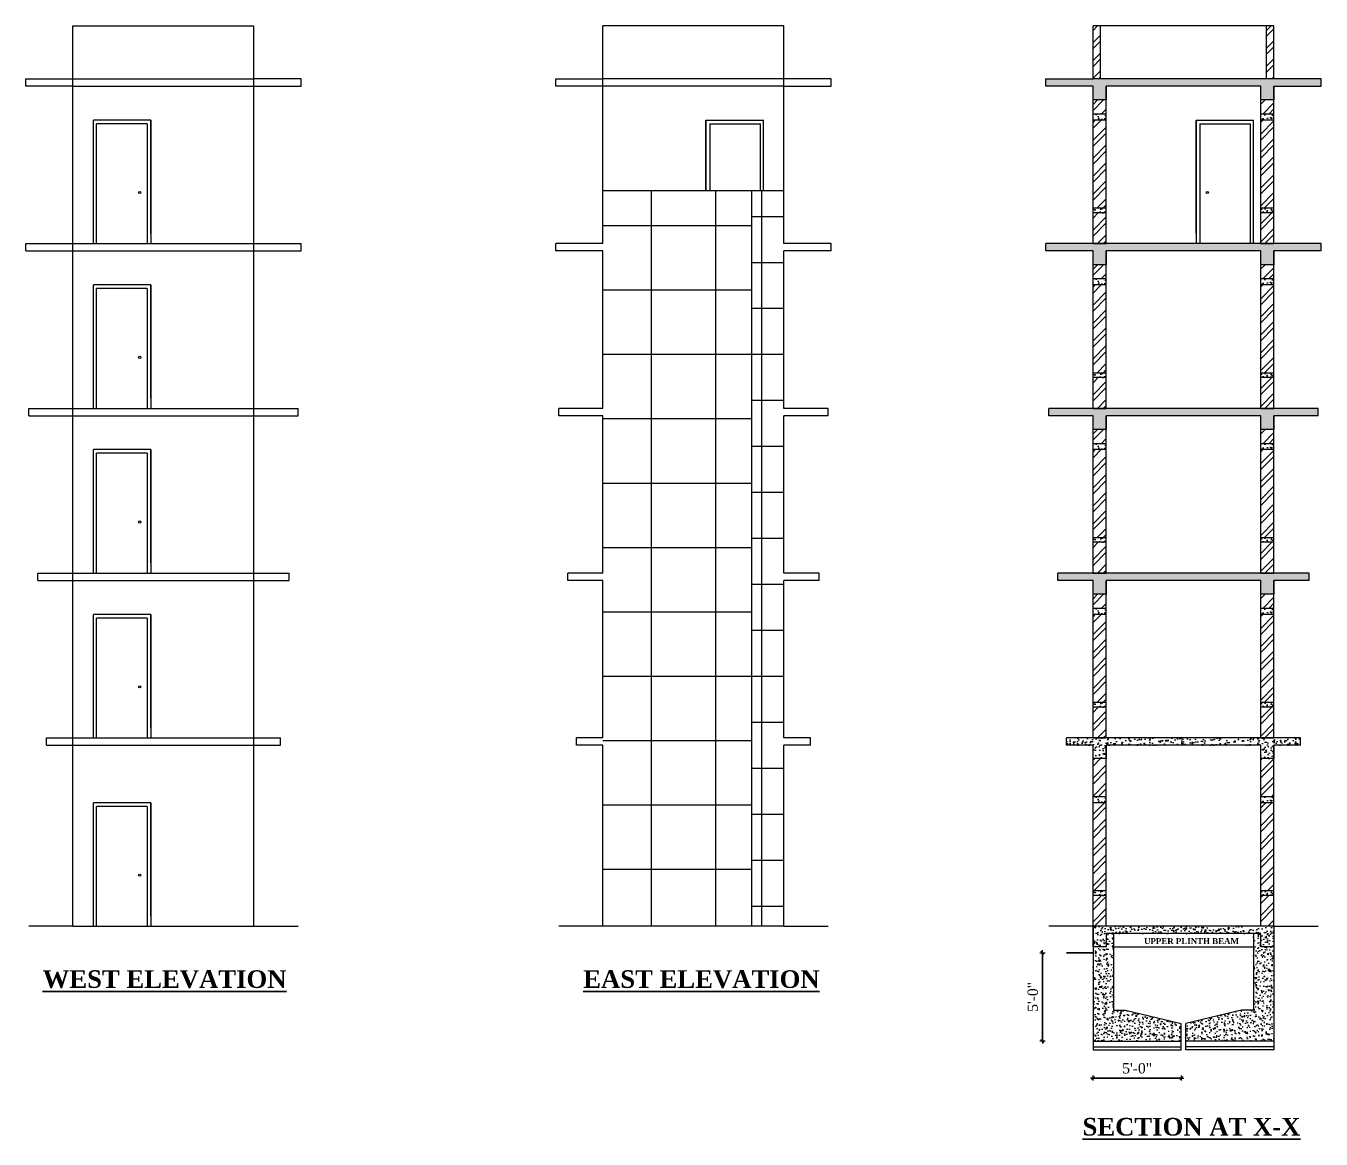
# Model space of a CAD drawing. Header units: inches. Extents: x 20273 to 41102, y -4696 to -1121.
# Drawn here: x 40222 to 41102, y -4690 to -3933 of the extents above; entities that cross this region are included whole.
import ezdxf

# ---------------------------------------------------------------- set-up
doc = ezdxf.new("R2010")
doc.units = ezdxf.units.IN
doc.header["$LTSCALE"] = 5
doc.header["$MEASUREMENT"] = 0
for name, color, linetype, lineweight in [('A-WALL', 7, 'Continuous', 9), ('Dimension', 7, 'Continuous', 18), ('dimention', 5, 'Continuous', 9), ('DOOR', 62, 'Continuous', 0)]:
    doc.layers.add(name, color=color, linetype=linetype, lineweight=lineweight)
doc.layers.add('dim line', color=7, linetype='Continuous', lineweight=15, true_color=0xfab2b2)
doc.layers.add('TEXT', color=6, linetype='Continuous')
doc.layers.add('WALL', color=7, linetype='Continuous')
doc.styles.add('ordinary', font='times.ttf')
doc.dimstyles.new('Copy of 96', dxfattribs={"dimtxt": 7, "dimasz": 4, "dimexe": 0.5, "dimexo": 0.5, "dimgap": 3, "dimtad": 1, "dimdec": 1, "dimzin": 11, "dimdsep": 46, "dimlunit": 4, "dimtxsty": 'ordinary', "dimblk": 'OBLIQUE', "dimcen": 0.09, "dimse1": 1, "dimse2": 1, "dimclrt": 6, "dimazin": 0, "dimtfac": 1, "dimtdec": 1, "dimtix": 1, "dimtmove": 2, "dimatfit": 3, "dimldrblk": 'leader', "dimfxl": 0.5, "dimfxlon": 1, "dimtolj": 1, "dimtzin": 0, "dimarcsym": 0})
pattern_1 = [(50, (6212.954, 0), (7.1726018, -0.62752135), [0.75, -8.25]), (355, (6212.954, 0), (-1.3875133, 7.5219213), [0.6, -6.6]), (100.451444, (6213.552, -0.052), (5.7850885, 6.8943999), [0.6374019, -7.0114211]), (46.1842, (6212.954, 2), (10.6724133, -1.6551928), [1.125, -12.375]), (96.635635, (6213.843, 1.862), (9.3466195, 9.741186), [0.9561034, -10.5171376]), (351.184164, (6212.954, 2), (9.3466195, 9.741186), [0.9, -9.9]), (21, (6213.954, 1.5), (5.9690705, -4.0261889), [0.75, -8.25]), (326, (6213.954, 1.5), (2.4331533, 7.2515005), [0.6, -6.6]), (71.451445, (6214.4515, 1.1645), (8.4022238, 3.2253115), [0.6374019, -7.0114211]), (37.5, (6212.954, 0), (0.12159855, 3.32893854), [0, -6.52, 0, -6.7, 0, -6.625]), (7.5, (6212.954, 0), (2.63069537, 3.94411712), [0, -3.82, 0, -6.37, 0, -2.525]), (327.5, (6210.724, 0), (5.33822436, -0.22554872), [0, -2.5, 0, -7.8, 0, -10.35]), (317.5, (6209.724, 0), (5.8318617, 1.0010498), [0, -3.25, 0, -5.18, 0, -7.35])]
pattern_2 = [(45, (6212.954, 0), (-6.098796, 6.098796), []), (45, (6217.02, 0), (-6.098796, 6.098796), [])]
pattern_3 = [(50, (6212.954, 128), (7.1726018, -0.62752135), [0.75, -8.25]), (355, (6212.954, 128), (-1.3875133, 7.5219213), [0.6, -6.6]), (100.451444, (6213.552, 127.948), (5.7850885, 6.8943999), [0.6374019, -7.0114211]), (46.1842, (6212.954, 130), (10.6724133, -1.6551928), [1.125, -12.375]), (96.635635, (6213.843, 129.862), (9.3466195, 9.741186), [0.9561034, -10.5171376]), (351.184164, (6212.954, 130), (9.3466195, 9.741186), [0.9, -9.9]), (21, (6213.954, 129.5), (5.9690705, -4.0261889), [0.75, -8.25]), (326, (6213.954, 129.5), (2.4331533, 7.2515005), [0.6, -6.6]), (71.451445, (6214.4515, 129.1645), (8.4022238, 3.2253115), [0.6374019, -7.0114211]), (37.5, (6212.954, 128), (0.12159855, 3.32893854), [0, -6.52, 0, -6.7, 0, -6.625]), (7.5, (6212.954, 128), (2.63069537, 3.94411712), [0, -3.82, 0, -6.37, 0, -2.525]), (327.5, (6210.724, 128), (5.33822436, -0.22554872), [0, -2.5, 0, -7.8, 0, -10.35]), (317.5, (6209.724, 128), (5.8318617, 1.0010498), [0, -3.25, 0, -5.18, 0, -7.35])]
pattern_4 = [(45, (6212.954, 112), (-6.098796, 6.098796), []), (45, (6217.02, 112), (-6.098796, 6.098796), [])]
pattern_5 = [(50, (6212.954, 240), (7.1726018, -0.62752135), [0.75, -8.25]), (355, (6212.954, 240), (-1.3875133, 7.5219213), [0.6, -6.6]), (100.451444, (6213.552, 239.948), (5.7850885, 6.8943999), [0.6374019, -7.0114211]), (46.1842, (6212.954, 242), (10.6724133, -1.6551928), [1.125, -12.375]), (96.635635, (6213.843, 241.862), (9.3466195, 9.741186), [0.9561034, -10.5171376]), (351.184164, (6212.954, 242), (9.3466195, 9.741186), [0.9, -9.9]), (21, (6213.954, 241.5), (5.9690705, -4.0261889), [0.75, -8.25]), (326, (6213.954, 241.5), (2.4331533, 7.2515005), [0.6, -6.6]), (71.451445, (6214.4515, 241.1645), (8.4022238, 3.2253115), [0.6374019, -7.0114211]), (37.5, (6212.954, 240), (0.12159855, 3.32893854), [0, -6.52, 0, -6.7, 0, -6.625]), (7.5, (6212.954, 240), (2.63069537, 3.94411712), [0, -3.82, 0, -6.37, 0, -2.525]), (327.5, (6210.724, 240), (5.33822436, -0.22554872), [0, -2.5, 0, -7.8, 0, -10.35]), (317.5, (6209.724, 240), (5.8318617, 1.0010498), [0, -3.25, 0, -5.18, 0, -7.35])]
pattern_6 = [(45, (6212.954, 224), (-6.098796, 6.098796), []), (45, (6217.02, 224), (-6.098796, 6.098796), [])]
pattern_7 = [(50, (6212.954, 352), (7.1726018, -0.62752135), [0.75, -8.25]), (355, (6212.954, 352), (-1.3875133, 7.5219213), [0.6, -6.6]), (100.451444, (6213.552, 351.948), (5.7850885, 6.8943999), [0.6374019, -7.0114211]), (46.1842, (6212.954, 354), (10.6724133, -1.6551928), [1.125, -12.375]), (96.635635, (6213.843, 353.862), (9.3466195, 9.741186), [0.9561034, -10.5171376]), (351.184164, (6212.954, 354), (9.3466195, 9.741186), [0.9, -9.9]), (21, (6213.954, 353.5), (5.9690705, -4.0261889), [0.75, -8.25]), (326, (6213.954, 353.5), (2.4331533, 7.2515005), [0.6, -6.6]), (71.451445, (6214.4515, 353.1645), (8.4022238, 3.2253115), [0.6374019, -7.0114211]), (37.5, (6212.954, 352), (0.12159855, 3.32893854), [0, -6.52, 0, -6.7, 0, -6.625]), (7.5, (6212.954, 352), (2.63069537, 3.94411712), [0, -3.82, 0, -6.37, 0, -2.525]), (327.5, (6210.724, 352), (5.33822436, -0.22554872), [0, -2.5, 0, -7.8, 0, -10.35]), (317.5, (6209.724, 352), (5.8318617, 1.0010498), [0, -3.25, 0, -5.18, 0, -7.35])]
pattern_8 = [(45, (6212.954, 336), (-6.098796, 6.098796), []), (45, (6217.02, 336), (-6.098796, 6.098796), [])]
pattern_9 = [(50, (6212.954, 464), (7.1726018, -0.62752135), [0.75, -8.25]), (355, (6212.954, 464), (-1.3875133, 7.5219213), [0.6, -6.6]), (100.451444, (6213.552, 463.948), (5.7850885, 6.8943999), [0.6374019, -7.0114211]), (46.1842, (6212.954, 466), (10.6724133, -1.6551928), [1.125, -12.375]), (96.635635, (6213.843, 465.862), (9.3466195, 9.741186), [0.9561034, -10.5171376]), (351.184164, (6212.954, 466), (9.3466195, 9.741186), [0.9, -9.9]), (21, (6213.954, 465.5), (5.9690705, -4.0261889), [0.75, -8.25]), (326, (6213.954, 465.5), (2.4331533, 7.2515005), [0.6, -6.6]), (71.451445, (6214.4515, 465.1645), (8.4022238, 3.2253115), [0.6374019, -7.0114211]), (37.5, (6212.954, 464), (0.12159855, 3.32893854), [0, -6.52, 0, -6.7, 0, -6.625]), (7.5, (6212.954, 464), (2.63069537, 3.94411712), [0, -3.82, 0, -6.37, 0, -2.525]), (327.5, (6210.724, 464), (5.33822436, -0.22554872), [0, -2.5, 0, -7.8, 0, -10.35]), (317.5, (6209.724, 464), (5.8318617, 1.0010498), [0, -3.25, 0, -5.18, 0, -7.35])]

# ---------------------------------------------------------------- blocks, each defined once
blk = doc.blocks.new('oblique')
at = {"color": 0, "lineweight": -2}
blk.add_line((0.25, 0.25), (-0.25, -0.25), dxfattribs=at)
at = {"layer": 'dim line', "lineweight": 9}
for p, q in [((-0.4375, 0), (0.4375, 0)), ((0, 0.4375), (0, -0.4375))]:
    blk.add_line(p, q, dxfattribs=at)
blk = doc.blocks.new('*D571')
at = {"layer": 'A-WALL', "color": 0, "lineweight": -2, "ltscale": 5, "transparency": 16777216}
blk.add_line((40947.27, -4648.16), (41007.27, -4648.16), dxfattribs=at)
at = {"layer": 'Defpoints', "color": 0, "ltscale": 5, "transparency": 16777216}
for p in [(40947.27, -4629.01), (41007.27, -4629.01), (41007.27, -4648.16)]:
    blk.add_point(p, dxfattribs=at)
at = {"layer": 'A-WALL', "color": 0, "lineweight": -2, "ltscale": 5, "transparency": 16777216, "xscale": 4, "yscale": 4, "zscale": 4, "rotation": 180}
blk.add_blockref('oblique', (40947.27, -4648.16), dxfattribs=at)
at = {"layer": 'A-WALL', "color": 0, "lineweight": -2, "ltscale": 5, "transparency": 16777216, "xscale": 4, "yscale": 4, "zscale": 4}
blk.add_blockref('oblique', (41007.27, -4648.16), dxfattribs=at)
at = {"layer": 'A-WALL', "color": 6, "ltscale": 5, "transparency": 16777216, "insert": (40977.27, -4641.6), "char_height": 7, "attachment_point": 5, "style": 'ordinary'}
blk.add_mtext('\\A1;5\'-0"', dxfattribs=at)
blk = doc.blocks.new('_OBLIQUE')
at = {"color": 0, "linetype": 'ByBlock'}
blk.add_line((-0.5, -0.5), (0.5, 0.5), dxfattribs=at)
blk = doc.blocks.new('leader')
at = {"layer": 'Dimension'}
for p, q in [((0, -4.33), (0, 4.33)), ((-4.42, 0), (4.42, 0))]:
    blk.add_line(p, q, dxfattribs=at)
blk = doc.blocks.new('*D572')
at = {"layer": 'A-WALL', "color": 0, "lineweight": -2, "ltscale": 5, "transparency": 16777216}
blk.add_line((40912.91, -4563.01), (40912.91, -4623.01), dxfattribs=at)
at = {"layer": 'Defpoints', "color": 0, "ltscale": 5, "transparency": 16777216}
for p in [(40938.27, -4563.01), (40912.91, -4623.01), (40947.27, -4623.01)]:
    blk.add_point(p, dxfattribs=at)
at = {"layer": 'A-WALL', "color": 0, "lineweight": -2, "ltscale": 5, "transparency": 16777216, "xscale": 4, "yscale": 4, "zscale": 4}
for p, rotation in [((40912.91, -4563.01), 90), ((40912.91, -4623.01), 270)]:
    blk.add_blockref('oblique', p, dxfattribs=dict(at, rotation=rotation))
at = {"layer": 'A-WALL', "color": 6, "ltscale": 5, "transparency": 16777216, "insert": (40906.35, -4593.01), "char_height": 7, "attachment_point": 5, "rotation": 90, "style": 'ordinary'}
blk.add_mtext('\\A1;5\'-0"', dxfattribs=at)

msp = doc.modelspace()

# ---------------------------------------------------------------- hatches: boundary and pattern name
at = {"layer": 'A-WALL', "ltscale": 40, "true_color": 0xf26722}
h = msp.add_hatch(dxfattribs=at)
h.set_pattern_fill('AR-CONC', color=30)
h.set_pattern_definition(pattern_1)
h.paths.add_polyline_path([(41102.26, -3969.01), (41070.26, -3969.01), (40947.27, -3969.01), (40915.27, -3969.01), (40915.27, -3974.01), (40947.27, -3974.01), (40947.27, -3983.32), (40956.27, -3983.32), (40956.27, -3974.32), (40956.27, -3974.01), (41061.26, -3974.01), (41061.26, -3983.32), (41070.26, -3983.32), (41070.26, -3974.32), (41070.26, -3974.01), (41102.26, -3974.01)])
h = msp.add_hatch(dxfattribs=at)
h.set_pattern_fill('AR-CONC', color=30)
h.set_pattern_definition(pattern_9)
h.paths.add_polyline_path([(40956.27, -3993.01), (40947.27, -3993.01), (40947.27, -3997.01), (40956.27, -3997.01)])
h = msp.add_hatch(dxfattribs=at)
h.set_pattern_fill('AR-CONC', color=30)
h.set_pattern_definition(pattern_9)
h.paths.add_polyline_path([(41070.26, -3993.01), (41061.26, -3993.01), (41061.26, -3997.01), (41070.26, -3997.01)])
at = {"layer": 'A-WALL', "ltscale": 5}
h = msp.add_hatch(dxfattribs=at)
h.set_pattern_fill('ANSI37', color=256, scale=350, angle=45)
h.set_pattern_definition([(90, (6784.727, 0), (-43.75, 0), []), (180, (6784.727, 0), (-4e-15, -43.75), [])])
h.paths.add_polyline_path([(40715.43, -4045.01), (40614.3, -4045.01), (40614.3, -4545.01), (40715.43, -4545.01)])
h = msp.add_hatch(dxfattribs=at)
h.set_pattern_fill('ANSI37', color=256, scale=250, angle=45)
h.set_pattern_definition([(90, (6784.727, 0), (-31.25, 0), []), (180, (6784.727, 0), (-2e-15, -31.25), [])])
h.paths.add_polyline_path([(40737.29, -4045.01), (40715.43, -4045.01), (40715.43, -4545.01), (40737.29, -4545.01)])
at = {"layer": 'A-WALL', "ltscale": 40, "true_color": 0xf26722}
h = msp.add_hatch(dxfattribs=at)
h.set_pattern_fill('AR-CONC', color=30)
h.set_pattern_definition(pattern_9)
h.paths.add_polyline_path([(40956.27, -4057.01), (40947.27, -4057.01), (40947.27, -4060.01), (40956.27, -4060.01)])
h = msp.add_hatch(dxfattribs=at)
h.set_pattern_fill('AR-CONC', color=30)
h.set_pattern_definition(pattern_9)
h.paths.add_polyline_path([(41070.26, -4057.01), (41061.26, -4057.01), (41061.26, -4060.01), (41070.26, -4060.01)])
h = msp.add_hatch(dxfattribs=at)
h.set_pattern_fill('AR-CONC', color=30)
h.set_pattern_definition(pattern_1)
h.paths.add_polyline_path([(40956.27, -4086.32), (40956.27, -4086.01), (41061.26, -4086.01), (41061.26, -4095.32), (41070.26, -4095.32), (41070.26, -4086.32), (41070.26, -4086.01), (41102.26, -4086.01), (41102.26, -4081.01), (41070.26, -4081.01), (40915.27, -4081.01), (40915.27, -4086.01), (40947.27, -4086.01), (40947.27, -4095.32), (40956.27, -4095.32)])
h = msp.add_hatch(dxfattribs=at)
h.set_pattern_fill('AR-CONC', color=30)
h.set_pattern_definition(pattern_7)
h.paths.add_polyline_path([(40956.27, -4105.01), (40947.27, -4105.01), (40947.27, -4109.01), (40956.27, -4109.01)])
h = msp.add_hatch(dxfattribs=at)
h.set_pattern_fill('AR-CONC', color=30)
h.set_pattern_definition(pattern_7)
h.paths.add_polyline_path([(41070.26, -4105.01), (41061.26, -4105.01), (41061.26, -4109.01), (41070.26, -4109.01)])
h = msp.add_hatch(dxfattribs=at)
h.set_pattern_fill('AR-CONC', color=30)
h.set_pattern_definition(pattern_7)
h.paths.add_polyline_path([(40956.27, -4169.01), (40947.27, -4169.01), (40947.27, -4172.01), (40956.27, -4172.01)])
h = msp.add_hatch(dxfattribs=at)
h.set_pattern_fill('AR-CONC', color=30)
h.set_pattern_definition(pattern_7)
h.paths.add_polyline_path([(41070.26, -4169.01), (41061.26, -4169.01), (41061.26, -4172.01), (41070.26, -4172.01)])
h = msp.add_hatch(dxfattribs=at)
h.set_pattern_fill('AR-CONC', color=30)
h.set_pattern_definition(pattern_1)
h.paths.add_polyline_path([(40956.27, -4198.32), (40956.27, -4198.01), (41061.26, -4198.01), (41061.26, -4207.32), (41070.26, -4207.32), (41070.26, -4198.32), (41070.26, -4198.01), (41100.26, -4198.01), (41100.26, -4193.01), (41070.26, -4193.01), (40917.27, -4193.01), (40917.27, -4198.01), (40947.27, -4198.01), (40947.27, -4207.32), (40956.27, -4207.32)])
h = msp.add_hatch(dxfattribs=at)
h.set_pattern_fill('AR-CONC', color=30)
h.set_pattern_definition(pattern_5)
h.paths.add_polyline_path([(40956.27, -4217.01), (40947.27, -4217.01), (40947.27, -4221.01), (40956.27, -4221.01)])
h = msp.add_hatch(dxfattribs=at)
h.set_pattern_fill('AR-CONC', color=30)
h.set_pattern_definition(pattern_5)
h.paths.add_polyline_path([(41070.26, -4217.01), (41061.26, -4217.01), (41061.26, -4221.01), (41070.26, -4221.01)])
h = msp.add_hatch(dxfattribs=at)
h.set_pattern_fill('AR-CONC', color=30)
h.set_pattern_definition(pattern_5)
h.paths.add_polyline_path([(40956.27, -4281.01), (40947.27, -4281.01), (40947.27, -4284.01), (40956.27, -4284.01)])
h = msp.add_hatch(dxfattribs=at)
h.set_pattern_fill('AR-CONC', color=30)
h.set_pattern_definition(pattern_5)
h.paths.add_polyline_path([(41070.26, -4281.01), (41061.26, -4281.01), (41061.26, -4284.01), (41070.26, -4284.01)])
h = msp.add_hatch(dxfattribs=at)
h.set_pattern_fill('AR-CONC', color=30)
h.set_pattern_definition(pattern_1)
h.paths.add_polyline_path([(40956.27, -4310.32), (40956.27, -4310.01), (41061.26, -4310.01), (41061.26, -4319.32), (41070.26, -4319.32), (41070.26, -4310.32), (41070.26, -4310.01), (41094.26, -4310.01), (41094.26, -4305.01), (41070.26, -4305.01), (40923.27, -4305.01), (40923.27, -4310.01), (40947.27, -4310.01), (40947.27, -4319.32), (40956.27, -4319.32)])
h = msp.add_hatch(dxfattribs=at)
h.set_pattern_fill('AR-CONC', color=30)
h.set_pattern_definition(pattern_3)
h.paths.add_polyline_path([(40956.27, -4329.01), (40947.27, -4329.01), (40947.27, -4333.01), (40956.27, -4333.01)])
h = msp.add_hatch(dxfattribs=at)
h.set_pattern_fill('AR-CONC', color=30)
h.set_pattern_definition(pattern_3)
h.paths.add_polyline_path([(41070.26, -4329.01), (41061.26, -4329.01), (41061.26, -4333.01), (41070.26, -4333.01)])
h = msp.add_hatch(dxfattribs=at)
h.set_pattern_fill('AR-CONC', color=30)
h.set_pattern_definition(pattern_3)
h.paths.add_polyline_path([(40956.27, -4393.01), (40947.27, -4393.01), (40947.27, -4396.01), (40956.27, -4396.01)])
h = msp.add_hatch(dxfattribs=at)
h.set_pattern_fill('AR-CONC', color=30)
h.set_pattern_definition(pattern_3)
h.paths.add_polyline_path([(41070.26, -4393.01), (41061.26, -4393.01), (41061.26, -4396.01), (41070.26, -4396.01)])
h = msp.add_hatch(dxfattribs=at)
h.set_pattern_fill('AR-CONC', color=30)
h.set_pattern_definition(pattern_1)
h.paths.add_polyline_path([(40956.27, -4422.01), (41061.26, -4422.01), (41061.26, -4431.01), (41070.26, -4431.01), (41070.26, -4422.01), (41088.26, -4422.01), (41088.26, -4417.01), (41070.26, -4417.01), (41061.26, -4417.01), (40929.27, -4417.01), (40929.27, -4422.01), (40947.27, -4422.01), (40947.27, -4431.01), (40956.27, -4431.01)])
h = msp.add_hatch(dxfattribs=at)
h.set_pattern_fill('AR-CONC', color=30)
h.set_pattern_definition(pattern_1)
h.paths.add_polyline_path([(40956.27, -4457.01), (40947.27, -4457.01), (40947.27, -4461.01), (40956.27, -4461.01)])
h = msp.add_hatch(dxfattribs=at)
h.set_pattern_fill('AR-CONC', color=30)
h.set_pattern_definition(pattern_1)
h.paths.add_polyline_path([(41070.26, -4457.01), (41061.26, -4457.01), (41061.26, -4461.01), (41070.26, -4461.01)])
h = msp.add_hatch(dxfattribs=at)
h.set_pattern_fill('AR-CONC', color=30)
h.set_pattern_definition(pattern_1)
h.paths.add_polyline_path([(40956.27, -4521.01), (40947.27, -4521.01), (40947.27, -4524.01), (40956.27, -4524.01)])
h = msp.add_hatch(dxfattribs=at)
h.set_pattern_fill('AR-CONC', color=30)
h.set_pattern_definition(pattern_1)
h.paths.add_polyline_path([(41070.26, -4521.01), (41061.26, -4521.01), (41061.26, -4524.01), (41070.26, -4524.01)])
h = msp.add_hatch(dxfattribs=at)
h.set_pattern_fill('AR-CONC', color=30)
h.set_pattern_definition(pattern_1)
h.paths.add_polyline_path([(40956.27, -4550.01), (41061.26, -4550.01), (41061.26, -4559.01), (41070.26, -4559.01), (41070.26, -4545.01), (40947.27, -4545.01), (40947.27, -4559.01), (40956.27, -4559.01)])
h = msp.add_hatch(dxfattribs=at)
h.set_pattern_fill('AR-CONC', color=30)
h.set_pattern_definition(pattern_1)
h.paths.add_polyline_path([(40961.27, -4550.01), (40956.27, -4550.01), (40956.27, -4559.01), (40947.27, -4559.01), (40947.27, -4563.01), (40947.27, -4623.01), (41007.27, -4623.01), (41007.27, -4611.01), (40969.27, -4602.01), (40961.27, -4602.01)])
h = msp.add_hatch(dxfattribs=at)
h.set_pattern_fill('AR-CONC', color=30)
h.set_pattern_definition(pattern_1)
h.paths.add_polyline_path([(41070.26, -4559.01), (41061.26, -4559.01), (41061.26, -4550.01), (41056.26, -4550.01), (41056.26, -4602.01), (41048.26, -4602.01), (41010.26, -4611.01), (41010.26, -4623.01), (41070.26, -4623.01)])
at = {"layer": 'dimention', "ltscale": 40, "true_color": 0xf26722}
h = msp.add_hatch(dxfattribs=at)
h.set_pattern_fill('ANSI32', color=30, scale=23)
h.set_pattern_definition(pattern_2)
h.paths.add_polyline_path([(40952.27, -3933.01), (40947.27, -3933.01), (40947.27, -3969.01), (40952.27, -3969.01)])
h = msp.add_hatch(dxfattribs=at)
h.set_pattern_fill('ANSI32', color=30, scale=23)
h.set_pattern_definition(pattern_2)
h.paths.add_polyline_path([(41070.26, -3933.01), (41065.26, -3933.01), (41065.26, -3969.01), (41070.26, -3969.01)])
h = msp.add_hatch(dxfattribs=at)
h.set_pattern_fill('ANSI32', color=30, scale=23)
h.set_pattern_definition(pattern_8)
h.paths.add_polyline_path([(40956.27, -3983.32), (40947.27, -3983.32), (40947.27, -3993.01), (40956.27, -3993.01)])
h = msp.add_hatch(dxfattribs=at)
h.set_pattern_fill('ANSI32', color=30, scale=23)
h.set_pattern_definition(pattern_8)
h.paths.add_polyline_path([(41070.26, -3983.32), (41061.26, -3983.32), (41061.26, -3993.01), (41070.26, -3993.01)])
h = msp.add_hatch(dxfattribs=at)
h.set_pattern_fill('ANSI32', color=30, scale=23)
h.set_pattern_definition(pattern_8)
h.paths.add_polyline_path([(40956.27, -3997.01), (40947.27, -3997.01), (40947.27, -4057.01), (40956.27, -4057.01)])
h = msp.add_hatch(dxfattribs=at)
h.set_pattern_fill('ANSI32', color=30, scale=23)
h.set_pattern_definition(pattern_8)
h.paths.add_polyline_path([(41070.26, -3997.01), (41061.26, -3997.01), (41061.26, -4057.01), (41070.26, -4057.01)])
h = msp.add_hatch(dxfattribs=at)
h.set_pattern_fill('ANSI32', color=30, scale=23)
h.set_pattern_definition(pattern_8)
h.paths.add_polyline_path([(40956.27, -4060.01), (40947.27, -4060.01), (40947.27, -4081.01), (40956.27, -4081.01)])
h = msp.add_hatch(dxfattribs=at)
h.set_pattern_fill('ANSI32', color=30, scale=23)
h.set_pattern_definition(pattern_8)
h.paths.add_polyline_path([(41070.26, -4060.01), (41061.26, -4060.01), (41061.26, -4081.01), (41070.26, -4081.01)])
h = msp.add_hatch(dxfattribs=at)
h.set_pattern_fill('ANSI32', color=30, scale=23)
h.set_pattern_definition(pattern_6)
h.paths.add_polyline_path([(40956.27, -4095.32), (40947.27, -4095.32), (40947.27, -4105.01), (40956.27, -4105.01)])
h = msp.add_hatch(dxfattribs=at)
h.set_pattern_fill('ANSI32', color=30, scale=23)
h.set_pattern_definition(pattern_6)
h.paths.add_polyline_path([(41070.26, -4095.32), (41061.26, -4095.32), (41061.26, -4105.01), (41070.26, -4105.01)])
h = msp.add_hatch(dxfattribs=at)
h.set_pattern_fill('ANSI32', color=30, scale=23)
h.set_pattern_definition(pattern_6)
h.paths.add_polyline_path([(40956.27, -4109.01), (40947.27, -4109.01), (40947.27, -4169.01), (40956.27, -4169.01)])
h = msp.add_hatch(dxfattribs=at)
h.set_pattern_fill('ANSI32', color=30, scale=23)
h.set_pattern_definition(pattern_6)
h.paths.add_polyline_path([(41070.26, -4109.01), (41061.26, -4109.01), (41061.26, -4169.01), (41070.26, -4169.01)])
h = msp.add_hatch(dxfattribs=at)
h.set_pattern_fill('ANSI32', color=30, scale=23)
h.set_pattern_definition(pattern_6)
h.paths.add_polyline_path([(40956.27, -4172.01), (40947.27, -4172.01), (40947.27, -4193.01), (40956.27, -4193.01)])
h = msp.add_hatch(dxfattribs=at)
h.set_pattern_fill('ANSI32', color=30, scale=23)
h.set_pattern_definition(pattern_6)
h.paths.add_polyline_path([(41070.26, -4172.01), (41061.26, -4172.01), (41061.26, -4193.01), (41070.26, -4193.01)])
h = msp.add_hatch(dxfattribs=at)
h.set_pattern_fill('ANSI32', color=30, scale=23)
h.set_pattern_definition(pattern_4)
h.paths.add_polyline_path([(40956.27, -4207.32), (40947.27, -4207.32), (40947.27, -4217.01), (40956.27, -4217.01)])
h = msp.add_hatch(dxfattribs=at)
h.set_pattern_fill('ANSI32', color=30, scale=23)
h.set_pattern_definition(pattern_4)
h.paths.add_polyline_path([(41070.26, -4207.32), (41061.26, -4207.32), (41061.26, -4217.01), (41070.26, -4217.01)])
h = msp.add_hatch(dxfattribs=at)
h.set_pattern_fill('ANSI32', color=30, scale=23)
h.set_pattern_definition(pattern_4)
h.paths.add_polyline_path([(40956.27, -4221.01), (40947.27, -4221.01), (40947.27, -4281.01), (40956.27, -4281.01)])
h = msp.add_hatch(dxfattribs=at)
h.set_pattern_fill('ANSI32', color=30, scale=23)
h.set_pattern_definition(pattern_4)
h.paths.add_polyline_path([(41070.26, -4221.01), (41061.26, -4221.01), (41061.26, -4281.01), (41070.26, -4281.01)])
h = msp.add_hatch(dxfattribs=at)
h.set_pattern_fill('ANSI32', color=30, scale=23)
h.set_pattern_definition(pattern_4)
h.paths.add_polyline_path([(40956.27, -4284.01), (40947.27, -4284.01), (40947.27, -4305.01), (40956.27, -4305.01)])
h = msp.add_hatch(dxfattribs=at)
h.set_pattern_fill('ANSI32', color=30, scale=23)
h.set_pattern_definition(pattern_4)
h.paths.add_polyline_path([(41070.26, -4284.01), (41061.26, -4284.01), (41061.26, -4305.01), (41070.26, -4305.01)])
h = msp.add_hatch(dxfattribs=at)
h.set_pattern_fill('ANSI32', color=30, scale=23)
h.set_pattern_definition(pattern_2)
h.paths.add_polyline_path([(40956.27, -4319.32), (40947.27, -4319.32), (40947.27, -4329.01), (40956.27, -4329.01)])
h = msp.add_hatch(dxfattribs=at)
h.set_pattern_fill('ANSI32', color=30, scale=23)
h.set_pattern_definition(pattern_2)
h.paths.add_polyline_path([(41070.26, -4319.32), (41061.26, -4319.32), (41061.26, -4329.01), (41070.26, -4329.01)])
h = msp.add_hatch(dxfattribs=at)
h.set_pattern_fill('ANSI32', color=30, scale=23)
h.set_pattern_definition(pattern_2)
h.paths.add_polyline_path([(40956.27, -4333.01), (40947.27, -4333.01), (40947.27, -4393.01), (40956.27, -4393.01)])
h = msp.add_hatch(dxfattribs=at)
h.set_pattern_fill('ANSI32', color=30, scale=23)
h.set_pattern_definition(pattern_2)
h.paths.add_polyline_path([(41070.26, -4333.01), (41061.26, -4333.01), (41061.26, -4393.01), (41070.26, -4393.01)])
h = msp.add_hatch(dxfattribs=at)
h.set_pattern_fill('ANSI32', color=30, scale=23)
h.set_pattern_definition(pattern_2)
h.paths.add_polyline_path([(40956.27, -4396.01), (40947.27, -4396.01), (40947.27, -4417.01), (40956.27, -4417.01)])
h = msp.add_hatch(dxfattribs=at)
h.set_pattern_fill('ANSI32', color=30, scale=23)
h.set_pattern_definition(pattern_2)
h.paths.add_polyline_path([(41070.26, -4396.01), (41061.26, -4396.01), (41061.26, -4417.01), (41070.26, -4417.01)])
h = msp.add_hatch(dxfattribs=at)
h.set_pattern_fill('ANSI32', color=30, scale=23)
h.set_pattern_definition(pattern_2)
h.paths.add_polyline_path([(40956.27, -4431.01), (40947.27, -4431.01), (40947.27, -4457.01), (40956.27, -4457.01)])
h = msp.add_hatch(dxfattribs=at)
h.set_pattern_fill('ANSI32', color=30, scale=23)
h.set_pattern_definition(pattern_2)
h.paths.add_polyline_path([(41070.26, -4431.01), (41061.26, -4431.01), (41061.26, -4457.01), (41070.26, -4457.01)])
h = msp.add_hatch(dxfattribs=at)
h.set_pattern_fill('ANSI32', color=30, scale=23)
h.set_pattern_definition(pattern_2)
h.paths.add_polyline_path([(40956.27, -4461.01), (40947.27, -4461.01), (40947.27, -4521.01), (40956.27, -4521.01)])
h = msp.add_hatch(dxfattribs=at)
h.set_pattern_fill('ANSI32', color=30, scale=23)
h.set_pattern_definition(pattern_2)
h.paths.add_polyline_path([(41070.26, -4461.01), (41061.26, -4461.01), (41061.26, -4521.01), (41070.26, -4521.01)])
h = msp.add_hatch(dxfattribs=at)
h.set_pattern_fill('ANSI32', color=30, scale=23)
h.set_pattern_definition(pattern_2)
h.paths.add_polyline_path([(40956.27, -4524.01), (40947.27, -4524.01), (40947.27, -4545.01), (40956.27, -4545.01)])
h = msp.add_hatch(dxfattribs=at)
h.set_pattern_fill('ANSI32', color=30, scale=23)
h.set_pattern_definition(pattern_2)
h.paths.add_polyline_path([(41070.26, -4524.01), (41061.26, -4524.01), (41061.26, -4545.01), (41070.26, -4545.01)])

# ---------------------------------------------------------------- linework, layer by layer
at = {"layer": 'A-WALL', "ltscale": 5}
for p, q in [((40254.16, -3933.01), (40377.15, -3933.01)), ((40254.16, -4545.01), (40254.16, -3933.01)), ((40377.15, -4545.01), (40377.15, -3933.01)), ((40737.29, -3933.01), (40614.3, -3933.01)), ((40614.3, -4081.01), (40614.3, -3933.01)), ((40737.29, -4081.01), (40737.29, -3933.01)), ((41070.26, -3933.01), (40947.27, -3933.01)), ((40947.27, -3969.01), (40947.27, -3933.01)), ((40952.27, -3969.01), (40952.27, -3933.01)), ((41065.26, -3969.01), (41065.26, -3933.01)), ((41070.26, -3969.01), (41070.26, -3933.01)), ((40222.16, -3974.01), (40222.16, -3969.01)), ((40222.16, -3969.01), (40254.16, -3969.01)), ((40254.16, -3969.01), (40377.15, -3969.01)), ((40409.15, -3969.01), (40377.15, -3969.01)), ((40409.15, -3974.01), (40409.15, -3969.01)), ((40582.3, -3974.01), (40582.3, -3969.01)), ((40582.3, -3969.01), (40614.3, -3969.01)), ((40737.29, -3969.01), (40614.3, -3969.01)), ((40769.29, -3969.01), (40737.29, -3969.01)), ((40769.29, -3974.01), (40769.29, -3969.01)), ((40915.27, -3974.01), (40915.27, -3969.01)), ((40915.27, -3969.01), (40947.27, -3969.01)), ((41070.26, -3969.01), (40947.27, -3969.01)), ((41102.26, -3969.01), (41070.26, -3969.01)), ((41102.26, -3974.01), (41102.26, -3969.01)), ((40254.16, -3974.01), (40222.16, -3974.01)), ((40254.16, -3974.01), (40377.15, -3974.01)), ((40377.15, -3974.01), (40409.15, -3974.01)), ((40614.3, -3974.01), (40582.3, -3974.01)), ((40737.29, -3974.01), (40614.3, -3974.01)), ((40737.29, -3974.01), (40769.29, -3974.01)), ((40947.27, -3974.01), (40915.27, -3974.01)), ((40947.27, -4081.01), (40947.27, -3974.01)), ((41061.26, -3974.01), (40956.27, -3974.01)), ((40956.27, -4081.01), (40956.27, -3974.01)), ((41061.26, -4081.01), (41061.26, -3974.01)), ((41070.26, -4081.01), (41070.26, -3974.01)), ((41070.26, -3974.01), (41102.26, -3974.01)), ((40956.27, -3993.01), (40947.27, -3993.01)), ((41070.26, -3993.01), (41061.26, -3993.01)), ((40956.27, -3997.01), (40947.27, -3997.01)), ((41070.26, -3997.01), (41061.26, -3997.01)), ((40737.29, -4045.01), (40614.3, -4045.01)), ((40715.43, -4545.01), (40715.43, -4045.01)), ((40956.27, -4057.01), (40947.27, -4057.01)), ((41070.26, -4057.01), (41061.26, -4057.01)), ((40956.27, -4060.01), (40947.27, -4060.01)), ((41070.26, -4060.01), (41061.26, -4060.01)), ((40222.16, -4081.01), (40409.15, -4081.01)), ((40222.16, -4086.01), (40222.16, -4081.01)), ((40409.15, -4086.01), (40409.15, -4081.01)), ((40614.3, -4081.01), (40582.3, -4081.01)), ((40582.3, -4086.01), (40582.3, -4081.01)), ((40769.29, -4081.01), (40737.29, -4081.01)), ((40769.29, -4086.01), (40769.29, -4081.01)), ((41070.26, -4081.01), (40915.27, -4081.01)), ((40915.27, -4086.01), (40915.27, -4081.01)), ((41102.26, -4081.01), (41070.26, -4081.01)), ((41102.26, -4086.01), (41102.26, -4081.01)), ((40222.16, -4086.01), (40409.15, -4086.01)), ((40614.3, -4086.01), (40582.3, -4086.01)), ((40614.3, -4193.01), (40614.3, -4086.01)), ((40769.29, -4086.01), (40737.29, -4086.01)), ((40737.29, -4193.01), (40737.29, -4086.01)), ((40947.27, -4086.01), (40915.27, -4086.01)), ((40947.27, -4193.01), (40947.27, -4086.01)), ((41061.26, -4086.01), (40956.27, -4086.01)), ((40956.27, -4193.01), (40956.27, -4086.01)), ((41061.26, -4193.01), (41061.26, -4086.01)), ((41102.26, -4086.01), (41070.26, -4086.01)), ((41070.26, -4193.01), (41070.26, -4086.01)), ((40956.27, -4105.01), (40947.27, -4105.01)), ((40956.27, -4109.01), (40947.27, -4109.01)), ((41070.26, -4105.01), (41061.26, -4105.01)), ((41070.26, -4109.01), (41061.26, -4109.01)), ((40956.27, -4169.01), (40947.27, -4169.01)), ((41070.26, -4169.01), (41061.26, -4169.01)), ((40956.27, -4172.01), (40947.27, -4172.01)), ((41070.26, -4172.01), (41061.26, -4172.01)), ((40224.16, -4193.01), (40407.15, -4193.01)), ((40224.16, -4198.01), (40224.16, -4193.01)), ((40224.16, -4198.01), (40407.15, -4198.01)), ((40407.15, -4198.01), (40407.15, -4193.01)), ((40614.3, -4193.01), (40584.3, -4193.01)), ((40584.3, -4198.01), (40584.3, -4193.01)), ((40614.3, -4198.01), (40584.3, -4198.01)), ((40614.3, -4305.01), (40614.3, -4198.01)), ((40767.29, -4193.01), (40737.29, -4193.01)), ((40767.29, -4198.01), (40737.29, -4198.01)), ((40737.29, -4305.01), (40737.29, -4198.01)), ((40767.29, -4198.01), (40767.29, -4193.01)), ((41070.26, -4193.01), (40917.27, -4193.01)), ((40917.27, -4198.01), (40917.27, -4193.01)), ((40947.27, -4198.01), (40917.27, -4198.01)), ((40947.27, -4305.01), (40947.27, -4198.01)), ((41061.26, -4198.01), (40956.27, -4198.01)), ((40956.27, -4305.01), (40956.27, -4198.01)), ((41061.26, -4305.01), (41061.26, -4198.01)), ((41100.26, -4193.01), (41070.26, -4193.01)), ((41100.26, -4198.01), (41070.26, -4198.01)), ((41070.26, -4305.01), (41070.26, -4198.01)), ((41100.26, -4198.01), (41100.26, -4193.01)), ((40956.27, -4217.01), (40947.27, -4217.01)), ((40956.27, -4221.01), (40947.27, -4221.01)), ((41070.26, -4217.01), (41061.26, -4217.01)), ((41070.26, -4221.01), (41061.26, -4221.01)), ((40956.27, -4281.01), (40947.27, -4281.01)), ((40956.27, -4284.01), (40947.27, -4284.01)), ((41070.26, -4281.01), (41061.26, -4281.01)), ((41070.26, -4284.01), (41061.26, -4284.01)), ((40230.16, -4305.01), (40401.15, -4305.01)), ((40230.16, -4310.01), (40230.16, -4305.01)), ((40230.16, -4310.01), (40401.15, -4310.01)), ((40401.15, -4310.01), (40401.15, -4305.01)), ((40614.3, -4305.01), (40590.3, -4305.01)), ((40590.3, -4310.01), (40590.3, -4305.01)), ((40614.3, -4310.01), (40590.3, -4310.01)), ((40614.3, -4417.01), (40614.3, -4310.01)), ((40761.29, -4305.01), (40737.29, -4305.01)), ((40761.29, -4310.01), (40737.29, -4310.01)), ((40737.29, -4417.01), (40737.29, -4310.01)), ((40761.29, -4310.01), (40761.29, -4305.01)), ((41070.26, -4305.01), (40923.27, -4305.01)), ((40923.27, -4310.01), (40923.27, -4305.01)), ((40947.27, -4310.01), (40923.27, -4310.01)), ((40947.27, -4417.01), (40947.27, -4310.01)), ((41061.26, -4310.01), (40956.27, -4310.01)), ((40956.27, -4417.01), (40956.27, -4310.01)), ((41061.26, -4417.01), (41061.26, -4310.01)), ((41094.26, -4305.01), (41070.26, -4305.01)), ((41094.26, -4310.01), (41070.26, -4310.01)), ((41070.26, -4417.01), (41070.26, -4310.01)), ((41094.26, -4310.01), (41094.26, -4305.01)), ((40956.27, -4329.01), (40947.27, -4329.01)), ((41070.26, -4329.01), (41061.26, -4329.01)), ((40956.27, -4333.01), (40947.27, -4333.01)), ((41070.26, -4333.01), (41061.26, -4333.01)), ((40956.27, -4393.01), (40947.27, -4393.01)), ((40956.27, -4396.01), (40947.27, -4396.01)), ((41070.26, -4393.01), (41061.26, -4393.01)), ((41070.26, -4396.01), (41061.26, -4396.01)), ((40236.16, -4417.01), (40395.15, -4417.01)), ((40236.16, -4422.01), (40236.16, -4417.01)), ((40395.15, -4422.01), (40395.15, -4417.01)), ((40614.3, -4417.01), (40596.3, -4417.01)), ((40596.3, -4422.01), (40596.3, -4417.01)), ((40755.29, -4417.01), (40737.29, -4417.01)), ((40755.29, -4422.01), (40755.29, -4417.01)), ((41070.26, -4417.01), (40929.27, -4417.01)), ((40929.27, -4422.01), (40929.27, -4417.01)), ((41088.26, -4417.01), (41070.26, -4417.01)), ((41088.26, -4422.01), (41088.26, -4417.01)), ((40236.16, -4422.01), (40395.15, -4422.01)), ((40614.3, -4422.01), (40596.3, -4422.01)), ((40614.3, -4545.01), (40614.3, -4422.01)), ((40755.29, -4422.01), (40737.29, -4422.01)), ((40737.29, -4545.01), (40737.29, -4422.01)), ((40947.27, -4422.01), (40929.27, -4422.01)), ((40947.27, -4545.01), (40947.27, -4422.01)), ((41061.26, -4422.01), (40956.27, -4422.01)), ((40956.27, -4545.01), (40956.27, -4422.01)), ((41061.26, -4545.01), (41061.26, -4422.01)), ((41088.26, -4422.01), (41070.26, -4422.01)), ((41070.26, -4545.01), (41070.26, -4422.01)), ((40956.27, -4457.01), (40947.27, -4457.01)), ((40956.27, -4461.01), (40947.27, -4461.01)), ((41070.26, -4457.01), (41061.26, -4457.01)), ((41070.26, -4461.01), (41061.26, -4461.01)), ((40956.27, -4521.01), (40947.27, -4521.01)), ((41070.26, -4521.01), (41061.26, -4521.01)), ((40956.27, -4524.01), (40947.27, -4524.01)), ((41070.26, -4524.01), (41061.26, -4524.01)), ((40254.16, -4545.01), (40224.16, -4545.01)), ((40254.16, -4545.01), (40377.15, -4545.01)), ((40254.16, -4545.01), (40377.15, -4545.01)), ((40377.15, -4545.01), (40407.15, -4545.01)), ((40614.3, -4545.01), (40584.3, -4545.01)), ((40737.29, -4545.01), (40614.3, -4545.01)), ((40737.29, -4545.01), (40614.3, -4545.01)), ((40737.29, -4545.01), (40767.29, -4545.01)), ((40947.27, -4545.01), (40917.27, -4545.01)), ((41070.26, -4545.01), (40947.27, -4545.01)), ((41070.26, -4545.01), (40947.27, -4545.01)), ((40947.27, -4545.01), (40947.27, -4563.01)), ((41061.26, -4550.01), (40956.27, -4550.01)), ((40961.27, -4550.01), (40961.27, -4602.01)), ((41056.26, -4550.01), (41056.26, -4602.01)), ((41070.26, -4545.01), (41100.26, -4545.01)), ((40947.27, -4563.01), (40947.27, -4629.01)), ((40961.27, -4559.01), (41056.26, -4559.01)), ((41070.26, -4559.01), (41070.26, -4629.01)), ((40961.27, -4602.01), (40969.27, -4602.01)), ((40969.27, -4602.01), (41007.27, -4611.01)), ((41048.26, -4602.01), (41010.26, -4611.01)), ((41056.26, -4602.01), (41048.26, -4602.01)), ((41007.27, -4623.01), (41007.27, -4611.01)), ((41010.26, -4623.01), (41010.26, -4611.01)), ((40947.27, -4623.01), (41007.27, -4623.01)), ((40947.27, -4627.01), (41007.27, -4627.01)), ((40947.27, -4629.01), (41007.27, -4629.01)), ((41007.27, -4629.01), (41007.27, -4623.01)), ((41070.26, -4623.01), (41010.26, -4623.01)), ((41010.26, -4629.01), (41010.26, -4623.01)), ((41070.26, -4627.01), (41010.26, -4627.01)), ((41070.26, -4629.01), (41010.26, -4629.01))]:
    msp.add_line(p, q, dxfattribs=at)
for points in [[(40956.27, -3974.32), (40956.27, -3983.32), (40947.27, -3983.32), (40947.27, -3974.32)], [(41070.26, -3974.32), (41070.26, -3983.32), (41061.26, -3983.32), (41061.26, -3974.32)], [(40947.27, -4081.01), (40956.27, -4081.01)], [(41061.26, -4081.01), (41070.26, -4081.01)], [(40956.27, -4086.32), (40956.27, -4095.32), (40947.27, -4095.32), (40947.27, -4086.32)], [(41070.26, -4086.32), (41070.26, -4095.32), (41061.26, -4095.32), (41061.26, -4086.32)], [(40947.27, -4193.01), (40956.27, -4193.01)], [(41061.26, -4193.01), (41070.26, -4193.01)], [(40956.27, -4198.32), (40956.27, -4207.32), (40947.27, -4207.32), (40947.27, -4198.32)], [(41070.26, -4198.32), (41070.26, -4207.32), (41061.26, -4207.32), (41061.26, -4198.32)], [(40947.27, -4305.01), (40956.27, -4305.01)], [(40956.27, -4310.32), (40956.27, -4319.32), (40947.27, -4319.32), (40947.27, -4310.32)], [(41061.26, -4305.01), (41070.26, -4305.01)], [(41070.26, -4310.32), (41070.26, -4319.32), (41061.26, -4319.32), (41061.26, -4310.32)], [(40947.27, -4417.01), (40956.27, -4417.01)], [(41061.26, -4417.01), (41070.26, -4417.01)], [(40956.27, -4422.01), (40956.27, -4431.01), (40947.27, -4431.01), (40947.27, -4422.01)], [(41070.26, -4422.01), (41070.26, -4431.01), (41061.26, -4431.01), (41061.26, -4422.01)], [(40956.27, -4550.01), (40956.27, -4559.01), (40947.27, -4559.01), (40947.27, -4545.01)], [(41070.26, -4545.01), (41070.26, -4559.01), (41061.26, -4559.01), (41061.26, -4550.01)]]:
    msp.add_lwpolyline(points, dxfattribs=at)
for centre in [(40299.51, -4046.26), (41024.91, -4046.26), (40299.51, -4158.26), (40299.51, -4270.26), (40299.51, -4382.26), (40299.51, -4510.26)]:
    msp.add_circle(centre, 0.766, dxfattribs=at)
at = {"layer": 'DOOR', "lineweight": 13}
for p, q in [((40268.16, -4081.01), (40268.16, -3997.01)), ((40307.16, -3997.01), (40268.16, -3997.01)), ((40270.16, -4081.01), (40270.16, -3999.51)), ((40304.66, -3999.51), (40270.16, -3999.51)), ((40304.66, -3999.51), (40304.66, -4081.01)), ((40307.16, -4074.08), (40307.16, -3997.01)), ((40307.16, -3997.01), (40307.16, -4081.01)), ((40684.29, -4045.01), (40684.29, -3997.01)), ((40684.29, -3997.01), (40684.29, -4045.01)), ((40684.29, -3997.01), (40723.29, -3997.01)), ((40686.79, -3999.51), (40686.79, -4045.01)), ((40686.79, -3999.51), (40721.29, -3999.51)), ((40721.29, -4045.01), (40721.29, -3999.51)), ((40723.29, -4045.01), (40723.29, -3997.01)), ((41017.26, -4074.08), (41017.26, -3997.01)), ((41017.26, -3997.01), (41017.26, -4081.01)), ((41017.26, -3997.01), (41056.26, -3997.01)), ((41019.76, -3999.51), (41019.76, -4081.01)), ((41019.76, -3999.51), (41054.26, -3999.51)), ((41054.26, -4081.01), (41054.26, -3999.51)), ((41056.26, -4081.01), (41056.26, -3997.01)), ((40268.16, -4193.01), (40268.16, -4109.01)), ((40307.16, -4109.01), (40268.16, -4109.01)), ((40307.16, -4186.08), (40307.16, -4109.01)), ((40307.16, -4109.01), (40307.16, -4193.01)), ((40270.16, -4193.01), (40270.16, -4111.51)), ((40304.66, -4111.51), (40270.16, -4111.51)), ((40304.66, -4111.51), (40304.66, -4193.01)), ((40268.16, -4305.01), (40268.16, -4221.01)), ((40307.16, -4221.01), (40268.16, -4221.01)), ((40270.16, -4305.01), (40270.16, -4223.51)), ((40304.66, -4223.51), (40270.16, -4223.51)), ((40304.66, -4223.51), (40304.66, -4305.01)), ((40307.16, -4298.08), (40307.16, -4221.01)), ((40307.16, -4221.01), (40307.16, -4305.01)), ((40268.16, -4417.01), (40268.16, -4333.01)), ((40307.16, -4333.01), (40268.16, -4333.01)), ((40270.16, -4417.01), (40270.16, -4335.51)), ((40304.66, -4335.51), (40270.16, -4335.51)), ((40304.66, -4335.51), (40304.66, -4417.01)), ((40307.16, -4410.08), (40307.16, -4333.01)), ((40307.16, -4333.01), (40307.16, -4417.01)), ((40268.16, -4545.01), (40268.16, -4461.01)), ((40307.16, -4461.01), (40268.16, -4461.01)), ((40307.16, -4538.08), (40307.16, -4461.01)), ((40307.16, -4461.01), (40307.16, -4545.01)), ((40270.16, -4545.01), (40270.16, -4463.51)), ((40304.66, -4463.51), (40270.16, -4463.51)), ((40304.66, -4463.51), (40304.66, -4545.01))]:
    msp.add_line(p, q, dxfattribs=at)
at = {"layer": 'WALL', "color": 2, "linetype": 'ByBlock', "ltscale": 5}
msp.add_line((40947.27, -4563.01), (40929.27, -4563.01), dxfattribs=at)

# ---------------------------------------------------------------- texts
at = {"layer": 'TEXT', "width": 219.8151, "attachment_point": 8, "rotation": 359.99961, "style": 'ordinary'}
for s, insert, char_height in [('{\\fTimes New Roman|b1|i0|c0|p18;UPPER PLINTH BEAM}', (41014.17, -4557.12), 4), ('{\\fTimes New Roman|b1|i0|c0|p18;\\LWEST ELEVATION}', (40316.39, -4587.19), 12), ('{\\fTimes New Roman|b1|i0|c0|p18;\\LEAST ELEVATION}', (40681.19, -4587.19), 12), ('{\\fTimes New Roman|b1|i0|c0|p18;\\LSECTION AT X-X}', (41014.17, -4687.44), 12)]:
    msp.add_mtext(s, dxfattribs=dict(at, insert=insert, char_height=char_height))

# ---------------------------------------------------------------- dimensions: what is measured, and where the dimension line sits
at = {"layer": 'A-WALL', "ltscale": 5}
dim = msp.add_linear_dim(base=(40912.91, -4623.01), p1=(40938.27, -4563.01), p2=(40947.27, -4623.01), angle=90, dimstyle='Copy of 96', override={"dimdec": 0, "dimblk": 'oblique', "dimtdec": 0, "dimarcsym": 1}, dxfattribs=at)
dim.commit()
dim.dimension.update_dxf_attribs({"geometry": '*D572', "text_midpoint": (40906.35, -4593.01)})
dim = msp.add_linear_dim(base=(41007.27, -4648.16), p1=(40947.27, -4629.01), p2=(41007.27, -4629.01), dimstyle='Copy of 96', override={"dimdec": 0, "dimblk": 'oblique', "dimtdec": 0, "dimarcsym": 1}, dxfattribs=at)
dim.commit()
dim.dimension.update_dxf_attribs({"geometry": '*D571', "text_midpoint": (40977.27, -4641.6)})

doc.saveas('drawing.dxf')
